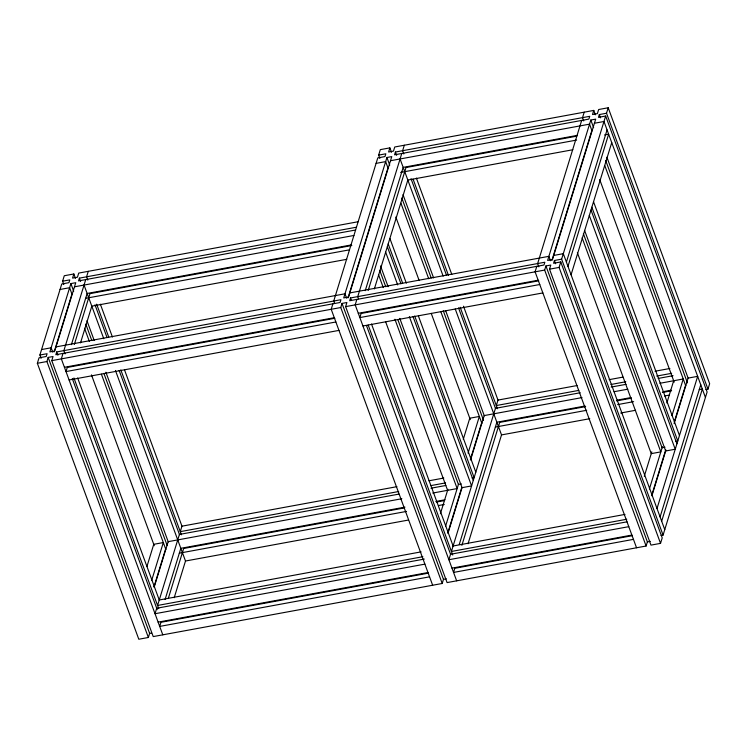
<?xml version="1.0" encoding="UTF-8"?>
<svg xmlns="http://www.w3.org/2000/svg" width="747" height="747" viewBox="0 0 747 747"><rect width="100%" height="100%" fill="white"/><g stroke="black" fill="none" stroke-linecap="round" stroke-linejoin="round"><path stroke-width="1.12" d="M379.84 158.392L378.636 155.115L380.316 149.633L389.878 147.878L388.608 152.005L393.473 151.109L394.743 146.991L593.772 110.416L592.502 114.534L597.376 113.637L598.636 109.52L608.198 107.764L606.517 113.236L599.318 114.562L598.459 117.344L605.658 116.028L561.623 259.153L554.433 260.479L553.574 263.261L560.764 261.945L662.216 537.896L660.535 543.368L650.973 545.123L549.521 269.172L550.791 265.054L545.926 265.941L647.378 541.892L646.108 546.02L447.079 582.585L345.628 306.634L346.897 302.516L342.023 303.413L443.475 579.364L442.215 583.482L153.228 636.584L51.776 360.633L53.046 356.515L48.172 357.411L149.624 633.363L148.364 637.48L138.802 639.236L37.35 363.285L39.031 357.813L46.23 356.487L47.089 353.704L39.89 355.021L41.104 358.308M39.89 355.021L61.74 284L68.939 282.674L69.798 279.882L62.599 281.208L63.812 284.495M62.599 281.208L64.279 275.736L73.841 273.981L75.456 278.36M148.364 637.48L46.912 361.529L48.172 357.411M70.89 283.589L49.862 351.912L54.736 351.025L75.755 282.693L70.89 283.589L73.701 291.255M73.841 273.981L72.571 278.099L77.445 277.202L78.715 273.085L358.13 221.738M54.148 351.902L71.945 294.047M56.679 351.94L55.829 354.732L340.081 302.498L340.94 299.706L56.679 351.94L57.892 355.227M356.45 227.209L79.387 278.127L78.538 280.909L355.591 230.001M63.019 353.406L61.338 358.877L162.79 634.829M85.728 279.583L63.878 350.614L65.082 353.901M88.267 271.329L86.587 276.801L87.801 280.088M71.395 344.656L87.138 293.468L351.286 244.932M74.336 344.488L89.985 293.636L351.837 245.52M80.508 342.882L91.806 306.167L346.804 259.312M146.907 566.571L153.751 544.311L163.313 542.555L151.669 580.391M154.003 586.722L165.638 548.886M154.143 587.282L168.178 541.659L401.858 498.725M165.087 599.496L180.83 548.317L404.958 507.129M168.374 598.216L183.669 548.485L404.37 507.932M174.2 597.731L185.499 561.016L115.449 370.475M332.882 303.814L331.201 309.286L432.653 585.237M442.215 583.482L340.763 307.531L342.023 303.413M386.918 157.496L343.713 297.922L348.588 297.026L391.783 156.599L386.918 157.496L389.738 165.162M347.999 297.913L387.973 167.944M350.53 297.941L349.68 300.733L543.975 265.026L544.834 262.234L350.53 297.941L351.342 300.135M395.424 152.024L394.565 154.816L588.869 119.109L589.728 116.317L395.424 152.024L396.629 155.311M356.87 299.407L355.189 304.879L456.641 580.83M401.765 153.49L357.729 296.624L358.532 298.809M404.304 145.226L402.624 150.707L403.828 153.985M365.236 290.667L403.175 167.375L577.347 135.366M368.178 290.508L406.013 167.543L576.749 136.159M374.35 288.93L407.834 180.064L572.846 149.745M440.394 513.749L447.911 489.304M463.289 439.32L469.779 418.217L479.341 416.462L468.061 453.121M445.511 526.43L458.499 484.215M447.836 532.76L461.851 487.221M470.395 459.452L481.666 422.793M447.985 533.311L462.001 487.763M470.545 460.003L484.215 415.565L582.006 397.6M536.785 266.352L535.095 271.824L636.547 547.775M581.67 120.435L537.635 263.56L538.848 266.847M584.21 112.171L582.529 117.643L583.734 120.93M459.274 544.404L496.858 422.223L585.097 406.004M646.108 546.02L544.656 270.069L545.926 265.941M590.812 120.024L547.616 260.451L552.481 259.554L595.686 119.137L590.812 120.024L593.632 127.69M461.87 545.357L499.706 422.382L585.648 406.592M551.893 260.442L591.876 130.482M468.042 543.769L501.526 434.913L455.231 308.987M660.535 543.368L559.083 267.417L560.764 261.945M566.403 262.094L607.068 129.903M567.972 266.371L608.637 134.189L604.528 134.946M571.072 274.784L611.737 142.602M644.288 476.278L651.804 451.842M666.847 402.969L673.682 380.755M649.404 488.958L662.393 446.753M671.964 415.649L683.234 378.99L659.928 383.276M651.739 495.289L665.745 449.75M674.289 421.98L685.569 385.321M651.888 495.84L665.894 450.301M674.093 423.642L688.108 378.103L697.67 376.339L657.005 508.53M660.096 516.933L700.761 384.752M661.665 521.219L702.329 389.038L699.248 389.607M661.02 535.478L663.075 535.104L707.11 391.979L605.658 116.028M705.906 389.56L707.969 389.187L709.65 383.715L608.198 107.764M378.636 155.115L385.825 153.789L384.966 156.581L377.777 157.897L333.741 301.032L334.544 303.217M376.086 163.369L385.648 161.613L388.067 168.187M390.522 160.717L589.542 124.151L591.96 130.716M594.416 123.255L603.978 121.5L705.429 397.451M400.635 172.417L576.628 140.072M60.059 289.472L69.62 287.716L72.029 294.281M74.485 286.82L353.91 235.473M85.634 298.324L349.428 249.843M41.571 349.549L51.132 347.794L52.748 352.173M56.006 346.897L344.983 293.795L346.599 298.174M349.857 292.908L548.877 256.333L550.492 260.712M553.751 255.437L563.313 253.681L664.765 529.632M37.35 363.285L46.912 361.529M51.776 360.633L340.763 307.531M345.628 306.634L544.656 270.069M549.521 269.172L559.083 267.417M64.429 367.291L334.292 317.699M358.28 313.292L538.185 280.228M334.852 318.287L67.277 367.449L66.007 371.576L335.87 321.985M538.736 280.816L361.118 313.46L359.858 317.578L539.764 284.514M69.097 379.98L338.961 330.398M362.949 325.981L542.854 292.927M577.067 385.545L497.997 400.075L496.307 405.546L578.813 390.392M609.15 379.653L622.895 377.123M654.988 371.231L669.882 368.495M610.906 384.49L625.799 381.754M656.734 376.068L671.637 373.332M580.251 392.754L495.457 408.338L451.421 551.463L626.742 519.249M611.186 387.067L626.089 384.332M658.172 378.44L673.066 375.694M614.09 391.699L627.844 389.178M617.181 400.112L630.935 397.581M663.019 391.689L671.039 390.214M616.583 400.906L631.486 398.17M662.421 392.483L671.59 390.802M495.354 427.069L586.675 410.29M617.61 404.603L633.652 401.662M664.597 395.975L669.181 395.126M501.526 434.913L589.766 418.703M620.701 413.016L635.604 410.28M396.937 486.671L181.96 526.177L180.279 531.649L398.683 491.517M428.955 480.788L443.821 478.052M430.702 485.634L445.567 482.898M472.076 478.024L474.13 477.65L414.697 316M675.727 441.346L677.781 440.973L591.848 207.227M398.973 494.094L179.42 534.432L157.57 605.462L422.858 556.711M430.991 488.211L445.856 485.475M461.347 483.907L458.425 484.439L397.796 319.511M665.007 447.22L662.085 447.761L583.379 233.68M432.737 493.048L457.164 488.566L394.92 319.258M435.828 501.461L444.979 499.78M436.379 502.049L444.39 500.574M179.317 553.172L406.527 511.415M438.545 505.532L444.26 504.486M185.499 561.016L408.478 520.043M159.251 599.99L421.112 551.874M453.102 545.992L624.996 514.412M424.287 559.083L156.711 608.254L155.031 613.726L424.894 564.134M627.032 521.826L450.562 554.255L448.882 559.727L628.787 526.663M158.121 622.139L427.984 572.547M451.972 568.14L631.878 535.076M428.535 573.126L160.96 622.298L159.699 626.416L429.562 576.833M632.429 535.664L454.811 568.299L453.55 572.426L633.456 539.362M149.624 633.363L151.576 632.998M443.475 579.364L446.398 578.822M647.378 541.892L650.292 541.36M606.517 113.236L707.969 389.187M599.318 114.562L600.523 117.839M593.772 110.416L595.378 114.795M606.891 157.197L688.22 378.402M605.705 160.549L687.436 382.837M604.846 165.759L685.765 385.863M599.71 179.56L674.186 382.147M593.538 201.755L679.471 435.492M590.998 210.019L676.922 443.755M589.308 215.491L675.241 449.227L665.68 450.983L584.574 230.356M582.109 237.798L660.815 451.879L651.253 453.634L577.366 252.663M561.623 259.153L663.075 535.104M554.433 260.479L555.637 263.756M416.378 178.085L451.804 274.448M463.485 306.205L498.109 400.373M413.091 179.177L448.517 275.54M460.189 307.297L497.474 408.712M411.018 178.673L446.445 275.045M458.527 307.895L495.56 408.637M400.075 158.962L443.158 276.138M389.878 147.878L391.484 152.257M402.997 194.668L433.596 277.893M445.67 310.743L484.317 415.864M401.811 198.011L431.196 277.949M443.279 310.799L483.533 420.309M400.952 203.231L428.722 278.78M440.805 311.639L481.871 423.334M395.817 217.032L419.17 280.545M431.243 313.395L470.293 419.609M389.878 238.433L406.349 283.216M418.395 315.981L475.811 472.179M388.197 243.905L402.652 283.225M387.338 246.697L400.99 283.832M413.035 316.597L473.271 480.433M385.657 252.169L397.703 284.934M409.347 316.616L471.59 485.914L462.029 487.67L399.785 318.371M380.512 265.941L388.141 286.689M379.719 270.358L385.751 286.745M378.458 274.485L383.276 287.586M385.76 322.116L447.602 490.321M371.492 324.002L453.214 546.29M368.196 325.094L452.738 555.049M366.534 325.692L450.674 554.554M100.35 304.178L112.424 337.028M124.506 369.877L182.072 526.476M96.652 304.178L108.726 337.028M120.809 369.877L181.446 534.815M94.99 304.776L107.064 337.625M119.146 370.475L179.532 534.731M84.047 285.065L103.777 338.718M79.387 278.127L80.601 281.404M86.969 320.762L94.215 340.473M105.887 372.23L168.29 541.967M85.784 324.105L91.816 340.539M103.898 373.388L167.104 545.31M84.514 328.232L89.341 341.37M101.424 374.219L165.834 549.428M91.461 374.882L154.265 545.712M77.641 377.991L159.363 600.289M73.944 377.991L158.737 608.628M72.282 378.589L157.225 609.645"/></g></svg>
